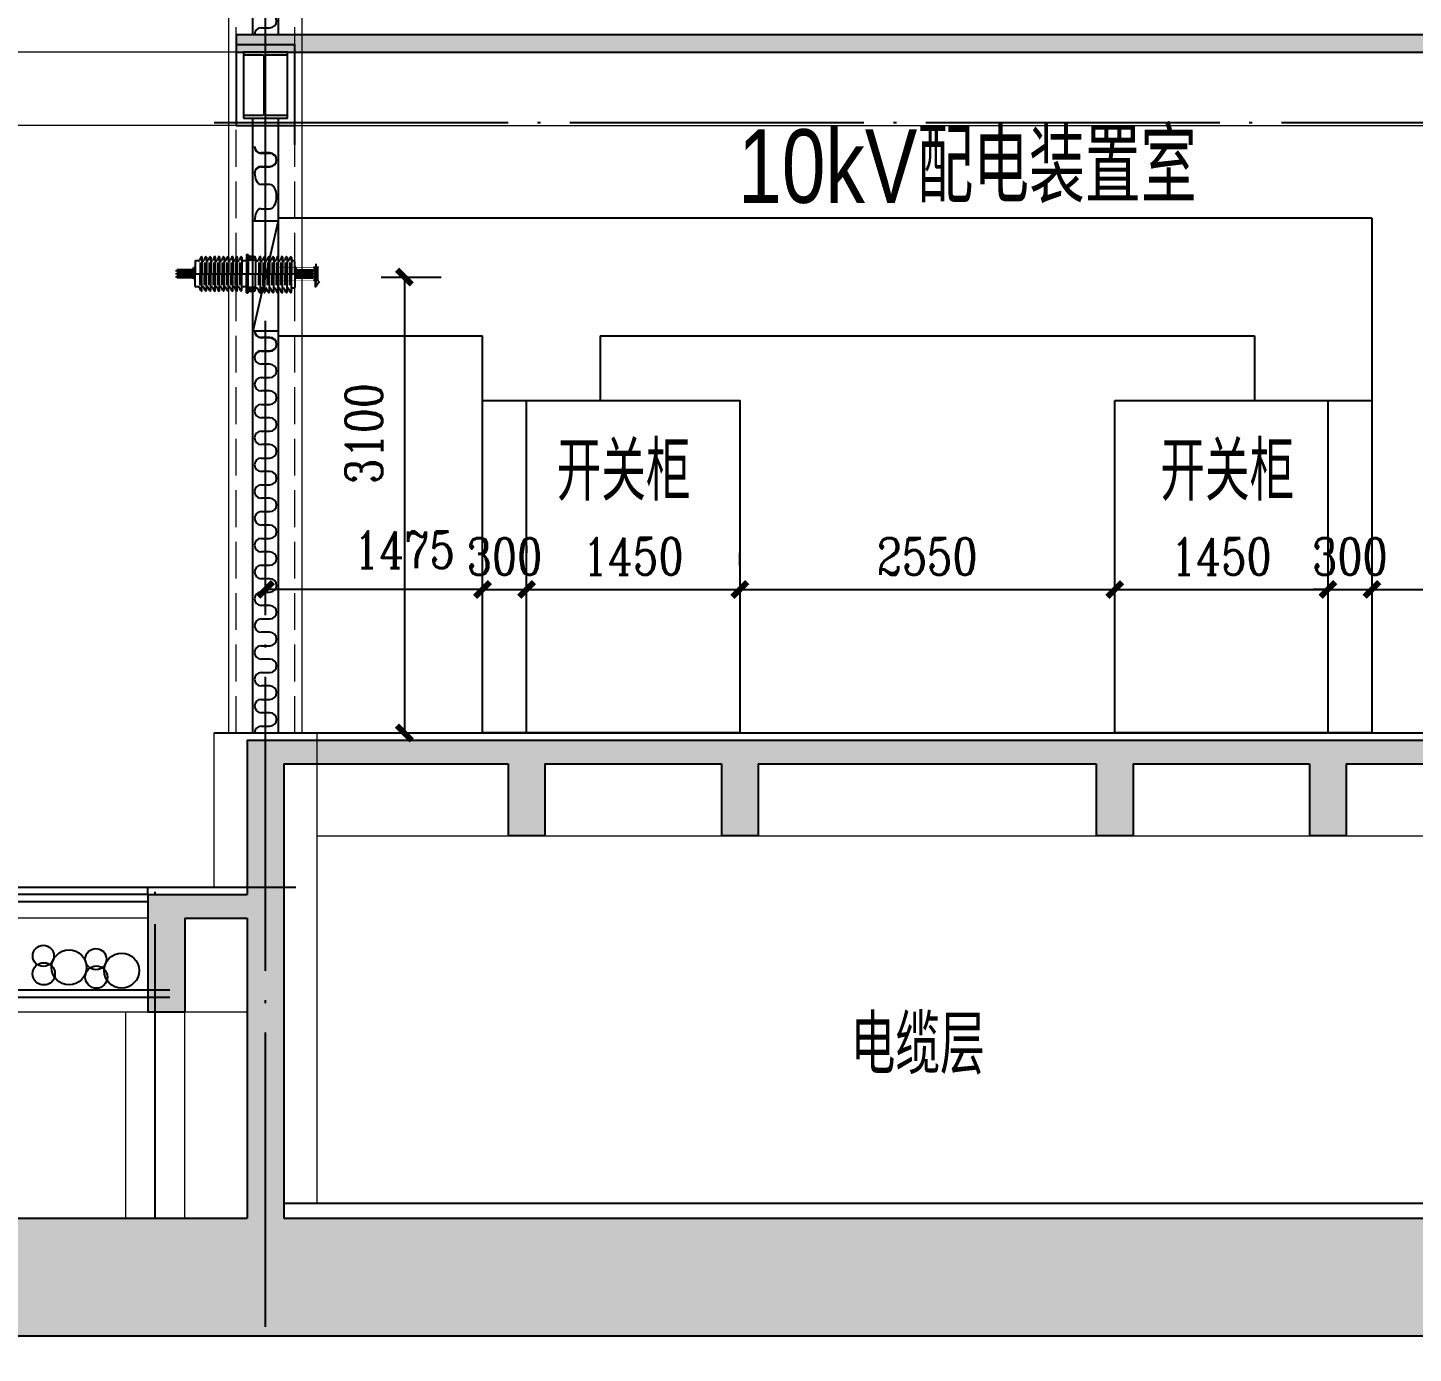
# Model space of a CAD drawing. Extents: x 3213259 to 3716512, y 332899 to 392399.
# Drawn here: x 3693431 to 3702854, y 372942 to 381957 of the extents above; entities that cross this region are included whole.
import ezdxf

# ---------------------------------------------------------------- set-up
doc = ezdxf.new("R2010")
doc.units = 0
doc.header["$LTSCALE"] = 1000
doc.header["$MEASUREMENT"] = 0
for name, pattern in [('CENTERX2', [4, 2.5, -0.5, 0.5, -0.5]), ('DASH', [0.35, 0.25, -0.1]), ('DOTE', [2.42, 2, -0.2, 0.02, -0.2]), ('EB_DASH', [6, 3, -3]), ('EB_DASHDOT', [39, 30, -3, 3, -3])]:
    doc.linetypes.add(name, pattern=pattern)
for name, color, linetype in [('A-Column', 1, 'Continuous'), ('A-Columnh', 252, 'Continuous'), ('A-ColumnS', 230, 'Continuous'), ('A-DOTE', 16, 'DOTE'), ('A-Hatch-防火分区', 24, 'Continuous'), ('A-Line2', 134, 'Continuous'), ('A-WallG', 2, 'Continuous'), ('A-管线沟坑', 171, 'Continuous'), ('A-金属构件', 115, 'Continuous'), ('AXIS', 3, 'Continuous'), ('CAXA2', 6, 'EB_DASH'), ('PUB_DIM', 3, 'Continuous'), ('sun-电气设备', 6, 'Continuous'), ('tk', 7, 'Continuous'), ('tool_rou', 7, 'Continuous'), ('埋件', 6, 'Continuous')]:
    doc.layers.add(name, color=color, linetype=linetype)
for name, color, linetype, lineweight in [('A-Line1', 11, 'Continuous', 9), ('A-Pub-Text', 7, 'Continuous', 9), ('CAXA0', 7, 'Continuous', 70), ('CAXA1', 1, 'EB_DASHDOT', 25), ('JZ_SPACE', 7, 'Continuous', 0), ('中心线', 1, 'CENTERX2', 20)]:
    doc.layers.add(name, color=color, linetype=linetype, lineweight=lineweight)
doc.styles.add('_TCH_DIM_T3', font='SIMPLEX.shx', dxfattribs={"width": 0.705882, "bigfont": 'GBCBIG'})
doc.styles.add('DIM_FONT', font='COMPLEX8.SHX', dxfattribs={"width": 0.6, "bigfont": 'HZITXT.SHX'})
doc.styles.add('HZ', font='complex8.shx', dxfattribs={"width": 0.8, "bigfont": 'hztxt.shx'})
doc.styles.add('sepd_yb2', font='sepd_gbe.shx', dxfattribs={"width": 0.8, "bigfont": 'sepd_gbc.shx'})
doc.dimstyles.new('_TCH_ARCH&&100', dxfattribs={"dimtxt": 297.5, "dimasz": 100, "dimexe": 250, "dimexo": 300, "dimgap": 126.25, "dimtad": 1, "dimdec": 0, "dimzin": 0, "dimdsep": 46, "dimtxsty": '_TCH_DIM_T3', "dimblk": 'ARCHTICK', "dimcen": 0.09, "dimclrt": 7, "dimazin": 2, "dimtfac": 1, "dimtdec": 0, "dimtix": 1, "dimtmove": 2, "dimatfit": 3, "dimfxl": 1, "dimtolj": 1, "dimtzin": 0, "dimarcsym": 0})
doc.dimstyles.new('DIMN', dxfattribs={"dimtxt": 300, "dimasz": 100, "dimexe": 250, "dimexo": 300, "dimgap": 100, "dimtad": 1, "dimdec": 0, "dimzin": 0, "dimdsep": 46, "dimtxsty": 'DIM_FONT', "dimblk": 'ARCHTICK', "dimcen": 0.09, "dimclrt": 7, "dimazin": 2, "dimtfac": 1, "dimtdec": 0, "dimtix": 1, "dimtmove": 2, "dimatfit": 3, "dimldrblk": 'ARCHTICK', "dimfxl": 1, "dimtolj": 1, "dimtzin": 0, "dimarcsym": 0})

# ---------------------------------------------------------------- blocks, each defined once
blk = doc.blocks.new('444')
at = {"layer": 'CAXA0', "color": 7, "linetype": 'Continuous', "lineweight": 25}
for p, q in [((-1376.9, 3146.9), (-1395.1, 3146.9)), ((-1361.5, 3173.6), (-1370.7, 3151)), ((-1346.9, 3146.9), (-1348.5, 3146.9)), ((-1331.5, 3173.6), (-1340.7, 3151)), ((-1316.9, 3146.9), (-1318.5, 3146.9)), ((-1301.5, 3173.6), (-1310.7, 3151)), ((-1286.9, 3146.9), (-1288.5, 3146.9)), ((-1271.5, 3173.6), (-1280.7, 3151)), ((-1256.9, 3146.9), (-1258.5, 3146.9)), ((-1241.5, 3173.6), (-1250.7, 3151)), ((-1226.9, 3146.9), (-1228.5, 3146.9)), ((-1211.5, 3173.6), (-1220.7, 3151)), ((-1196.9, 3146.9), (-1198.5, 3146.9)), ((-1181.5, 3173.6), (-1190.7, 3151)), ((-1166.9, 3146.9), (-1168.5, 3146.9)), ((-1151.5, 3173.6), (-1160.7, 3151)), ((-1136.9, 3146.9), (-1138.5, 3146.9)), ((-1121.5, 3173.6), (-1130.7, 3151)), ((-1106.9, 3146.9), (-1108.5, 3146.9)), ((-1091.5, 3173.6), (-1100.7, 3151)), ((-1051.7, 3146.9), (-1082.3, 3146.9)), ((-1051.7, 3189.9), (-1051.7, 3059.4)), ((-1039.7, 3189.9), (-1039.7, 3059.4)), ((-1013.7, 3176.9), (-1039.7, 3176.9)), ((-989.7, 3151.9), (-1039.7, 3151.9)), ((-989.7, 3166.9), (-989.7, 3059.4)), ((-978.4, 3146.9), (-988.8, 3146.9)), ((-962.9, 3173.6), (-972.2, 3151)), ((-948.4, 3146.9), (-950, 3146.9)), ((-932.9, 3173.6), (-942.2, 3151)), ((-918.4, 3146.9), (-920, 3146.9)), ((-902.9, 3173.6), (-912.2, 3151)), ((-888.4, 3146.9), (-890, 3146.9)), ((-872.9, 3173.6), (-882.2, 3151)), ((-858.4, 3146.9), (-860, 3146.9)), ((-842.9, 3173.6), (-852.2, 3151)), ((-828.4, 3146.9), (-830, 3146.9)), ((-812.9, 3173.6), (-822.2, 3151)), ((-798.4, 3146.9), (-800, 3146.9)), ((-782.9, 3173.6), (-792.2, 3151)), ((-768.4, 3146.9), (-770, 3146.9)), ((-752.9, 3173.6), (-762.2, 3151)), ((-727.7, 3146.9), (-740, 3146.9)), ((-722.7, 3059.4), (-722.7, 3141.9)), ((-1051.7, 2928.9), (-1051.7, 3059.4)), ((-1039.7, 2928.9), (-1039.7, 3059.4)), ((-989.7, 2951.9), (-989.7, 3059.4)), ((-722.7, 3059.4), (-722.7, 2966.9)), ((-1361.5, 2945.2), (-1370.7, 2967.8)), ((-1346.9, 2971.9), (-1348.5, 2971.9)), ((-1331.5, 2945.2), (-1340.7, 2967.8)), ((-1316.9, 2971.9), (-1318.5, 2971.9)), ((-1301.5, 2945.2), (-1310.7, 2967.8)), ((-1286.9, 2971.9), (-1288.5, 2971.9)), ((-1271.5, 2945.2), (-1280.7, 2967.8)), ((-1256.9, 2971.9), (-1258.5, 2971.9)), ((-1241.5, 2945.2), (-1250.7, 2967.8)), ((-1226.9, 2971.9), (-1228.5, 2971.9)), ((-1211.5, 2945.2), (-1220.7, 2967.8)), ((-1196.9, 2971.9), (-1198.5, 2971.9)), ((-1181.5, 2945.2), (-1190.7, 2967.8)), ((-1166.9, 2971.9), (-1168.5, 2971.9)), ((-1151.5, 2945.2), (-1160.7, 2967.8)), ((-1136.9, 2971.9), (-1138.5, 2971.9)), ((-1121.5, 2945.2), (-1130.7, 2967.8)), ((-1106.9, 2971.9), (-1108.5, 2971.9)), ((-1091.5, 2945.2), (-1100.7, 2967.8)), ((-1051.7, 2971.9), (-1082.3, 2971.9)), ((-989.7, 2966.9), (-1039.7, 2966.9)), ((-1013.7, 2941.9), (-1039.7, 2941.9)), ((-978.4, 2961.9), (-988.8, 2961.9)), ((-962.9, 2935.2), (-972.2, 2957.8)), ((-948.4, 2961.9), (-950, 2961.9)), ((-932.9, 2935.2), (-942.2, 2957.8)), ((-918.4, 2961.9), (-920, 2961.9)), ((-902.9, 2935.2), (-912.2, 2957.8)), ((-888.4, 2961.9), (-890, 2961.9)), ((-872.9, 2935.2), (-882.2, 2957.8)), ((-858.4, 2961.9), (-860, 2961.9)), ((-842.9, 2935.2), (-852.2, 2957.8)), ((-828.4, 2961.9), (-830, 2961.9)), ((-812.9, 2935.2), (-822.2, 2957.8)), ((-798.4, 2961.9), (-800, 2961.9)), ((-782.9, 2935.2), (-792.2, 2957.8)), ((-768.4, 2961.9), (-770, 2961.9)), ((-752.9, 2935.2), (-762.2, 2957.8)), ((-727.7, 2961.9), (-740, 2961.9))]:
    blk.add_line(p, q, dxfattribs=at)
at = {"layer": 'CAXA0', "color": 7, "linetype": 'Continuous', "lineweight": 35}
for p, q in [((-1400.1, 3084.4), (-1523.6, 3084.4)), ((-1523.6, 3074.4), (-1523.6, 3084.4)), ((-1523.6, 3074.4), (-1400.1, 3074.4)), ((-1400.1, 3064.4), (-1523.6, 3064.4)), ((-1523.6, 3054.4), (-1523.6, 3064.4)), ((-1400.1, 3054.4), (-1523.6, 3054.4)), ((-1523.6, 3044.4), (-1400.1, 3044.4)), ((-1523.6, 3034.4), (-1523.6, 3044.4)), ((-1400.1, 3034.4), (-1523.6, 3034.4)), ((-1408.6, 3101.7), (-1400.1, 3101.7)), ((-1408.6, 3084.4), (-1408.6, 3101.7)), ((-1408.6, 3064.4), (-1408.6, 3074.4)), ((-1408.6, 3044.4), (-1408.6, 3054.4)), ((-1408.6, 3024.4), (-1408.6, 3034.4)), ((-1408.6, 3024.4), (-1400.1, 3024.4)), ((-1400.1, 3059.4), (-1400.1, 3054.4)), ((-714.2, 3101.7), (-722.7, 3101.7)), ((-722.7, 3084.4), (-599.2, 3084.4)), ((-599.2, 3074.4), (-722.7, 3074.4)), ((-722.7, 3064.4), (-599.2, 3064.4)), ((-722.7, 3054.4), (-599.2, 3054.4)), ((-599.2, 3044.4), (-722.7, 3044.4)), ((-722.7, 3034.4), (-599.2, 3034.4)), ((-714.2, 3024.4), (-722.7, 3024.4)), ((-714.2, 3084.4), (-714.2, 3101.7)), ((-714.2, 3064.4), (-714.2, 3074.4)), ((-714.2, 3044.4), (-714.2, 3054.4)), ((-714.2, 3024.4), (-714.2, 3034.4)), ((-599.2, 3074.4), (-599.2, 3084.4)), ((-599.2, 3054.4), (-599.2, 3064.4)), ((-599.2, 3034.4), (-599.2, 3044.4))]:
    blk.add_line(p, q, dxfattribs=at)
at = {"layer": 'CAXA0', "color": 7, "linetype": 'EB_DASH', "lineweight": 25}
for p, q in [((-1507.6, 3084.4), (-1507.6, 3074.4)), ((-1507.6, 3034.4), (-1507.6, 3044.4)), ((-1489.6, 3084.4), (-1489.6, 3074.4)), ((-1489.6, 3034.4), (-1489.6, 3044.4)), ((-1457.6, 3084.4), (-1457.6, 3074.4)), ((-1457.6, 3034.4), (-1457.6, 3044.4)), ((-1439.6, 3084.4), (-1439.6, 3074.4)), ((-1439.6, 3034.4), (-1439.6, 3044.4)), ((-683.2, 3084.4), (-683.2, 3074.4)), ((-683.2, 3034.4), (-683.2, 3044.4)), ((-665.2, 3084.4), (-665.2, 3074.4)), ((-665.2, 3034.4), (-665.2, 3044.4)), ((-633.2, 3084.4), (-633.2, 3074.4)), ((-633.2, 3034.4), (-633.2, 3044.4)), ((-615.2, 3084.4), (-615.2, 3074.4)), ((-615.2, 3034.4), (-615.2, 3044.4))]:
    blk.add_line(p, q, dxfattribs=at)
at = {"layer": 'CAXA0', "color": 7, "linetype": 'Continuous', "lineweight": 25}
for centre in [(-1029.9, 3164.1), (-1006.2, 3164.1), (-1029.9, 2954.6), (-1006.2, 2954.6)]:
    blk.add_circle(centre, 6, dxfattribs=at)
for centre, radius, start, end in [((-1395.1, 3141.9), 5, 90, 180), ((-1378.9, 3156.5), 9.84, 281.44107, 325.92512), ((-1357.5, 3172.9), 4, 90, 170), ((-1357.5, 3172.9), 4, 0, 90), ((-1348.5, 3151.9), 5, 180, 270), ((-1348.9, 3156.5), 9.84, 281.44107, 325.92512), ((-1327.5, 3172.9), 4, 90, 170), ((-1327.5, 3172.9), 4, 0, 90), ((-1318.5, 3151.9), 5, 180, 270), ((-1318.9, 3156.5), 9.84, 281.44107, 325.92512), ((-1297.5, 3172.9), 4, 90, 170), ((-1297.5, 3172.9), 4, 0, 90), ((-1288.5, 3151.9), 5, 180, 270), ((-1288.9, 3156.5), 9.84, 281.44107, 325.92512), ((-1267.5, 3172.9), 4, 90, 170), ((-1267.5, 3172.9), 4, 0, 90), ((-1258.5, 3151.9), 5, 180, 270), ((-1258.9, 3156.5), 9.84, 281.44107, 325.92512), ((-1237.5, 3172.9), 4, 90, 170), ((-1237.5, 3172.9), 4, 0, 90), ((-1228.5, 3151.9), 5, 180, 270), ((-1228.9, 3156.5), 9.84, 281.44107, 325.92512), ((-1207.5, 3172.9), 4, 90, 170), ((-1207.5, 3172.9), 4, 0, 90), ((-1198.5, 3151.9), 5, 180, 270), ((-1198.9, 3156.5), 9.84, 281.44107, 325.92512), ((-1177.5, 3172.9), 4, 90, 170), ((-1177.5, 3172.9), 4, 0, 90), ((-1168.5, 3151.9), 5, 180, 270), ((-1168.9, 3156.5), 9.84, 281.44107, 325.92512), ((-1147.5, 3172.9), 4, 90, 170), ((-1147.5, 3172.9), 4, 0, 90), ((-1138.5, 3151.9), 5, 180, 270), ((-1138.9, 3156.5), 9.84, 281.44107, 325.92512), ((-1117.5, 3172.9), 4, 90, 170), ((-1117.5, 3172.9), 4, 0, 90), ((-1108.5, 3151.9), 5, 180, 270), ((-1108.9, 3156.5), 9.84, 281.44107, 325.92512), ((-1087.5, 3172.9), 4, 90, 170), ((-1087.5, 3172.9), 4, 0, 90), ((-999.7, 3166.9), 10, 0, 90), ((-980.4, 3156.5), 9.84, 281.44107, 325.92512), ((-959, 3172.9), 4, 90, 170), ((-959, 3172.9), 4, 0, 90), ((-950, 3151.9), 5, 180, 270), ((-950.4, 3156.5), 9.84, 281.44107, 325.92512), ((-929, 3172.9), 4, 90, 170), ((-929, 3172.9), 4, 0, 90), ((-920, 3151.9), 5, 180, 270), ((-920.4, 3156.5), 9.84, 281.44107, 325.92512), ((-899, 3172.9), 4, 90, 170), ((-899, 3172.9), 4, 0, 90), ((-890, 3151.9), 5, 180, 270), ((-890.4, 3156.5), 9.84, 281.44107, 325.92512), ((-869, 3172.9), 4, 90, 170), ((-869, 3172.9), 4, 0, 90), ((-860, 3151.9), 5, 180, 270), ((-860.4, 3156.5), 9.84, 281.44107, 325.92512), ((-839, 3172.9), 4, 90, 170), ((-839, 3172.9), 4, 0, 90), ((-830, 3151.9), 5, 180, 270), ((-830.4, 3156.5), 9.84, 281.44107, 325.92512), ((-809, 3172.9), 4, 90, 170), ((-809, 3172.9), 4, 0, 90), ((-800, 3151.9), 5, 180, 270), ((-800.4, 3156.5), 9.84, 281.44107, 325.92512), ((-779, 3172.9), 4, 90, 170), ((-779, 3172.9), 4, 0, 90), ((-770, 3151.9), 5, 180, 270), ((-770.4, 3156.5), 9.84, 281.44107, 325.92512), ((-749, 3172.9), 4, 90, 170), ((-749, 3172.9), 4, 0, 90), ((-740, 3151.9), 5, 180, 270), ((-727.7, 3141.9), 5, 0, 90), ((-1395.1, 2976.9), 5, 180, 270), ((-1378.9, 2962.2), 9.84, 34.07488, 78.55893), ((-1357.5, 2945.9), 4, 190, 270), ((-1357.5, 2945.9), 4, 270, 0), ((-1348.5, 2966.9), 5, 90, 180), ((-1348.9, 2962.2), 9.84, 34.07488, 78.55893), ((-1327.5, 2945.9), 4, 190, 270), ((-1327.5, 2945.9), 4, 270, 0), ((-1318.5, 2966.9), 5, 90, 180), ((-1318.9, 2962.2), 9.84, 34.07488, 78.55893), ((-1297.5, 2945.9), 4, 190, 270), ((-1297.5, 2945.9), 4, 270, 0), ((-1288.5, 2966.9), 5, 90, 180), ((-1288.9, 2962.2), 9.84, 34.07488, 78.55893), ((-1267.5, 2945.9), 4, 190, 270), ((-1267.5, 2945.9), 4, 270, 0), ((-1258.5, 2966.9), 5, 90, 180), ((-1258.9, 2962.2), 9.84, 34.07488, 78.55893), ((-1237.5, 2945.9), 4, 190, 270), ((-1237.5, 2945.9), 4, 270, 0), ((-1228.5, 2966.9), 5, 90, 180), ((-1228.9, 2962.2), 9.84, 34.07488, 78.55893), ((-1207.5, 2945.9), 4, 190, 270), ((-1207.5, 2945.9), 4, 270, 0), ((-1198.5, 2966.9), 5, 90, 180), ((-1198.9, 2962.2), 9.84, 34.07488, 78.55893), ((-1177.5, 2945.9), 4, 190, 270), ((-1177.5, 2945.9), 4, 270, 0), ((-1168.5, 2966.9), 5, 90, 180), ((-1168.9, 2962.2), 9.84, 34.07488, 78.55893), ((-1147.5, 2945.9), 4, 190, 270), ((-1147.5, 2945.9), 4, 270, 0), ((-1138.5, 2966.9), 5, 90, 180), ((-1138.9, 2962.2), 9.84, 34.07488, 78.55893), ((-1117.5, 2945.9), 4, 190, 270), ((-1117.5, 2945.9), 4, 270, 0), ((-1108.5, 2966.9), 5, 90, 180), ((-1108.9, 2962.2), 9.84, 34.07488, 78.55893), ((-1087.5, 2945.9), 4, 190, 270), ((-1087.5, 2945.9), 4, 270, 0), ((-999.7, 2951.9), 10, 270, 0), ((-980.4, 2952.2), 9.84, 34.07488, 78.55893), ((-959, 2935.9), 4, 190, 270), ((-959, 2935.9), 4, 270, 0), ((-950, 2956.9), 5, 90, 180), ((-950.4, 2952.2), 9.84, 34.07488, 78.55893), ((-929, 2935.9), 4, 190, 270), ((-929, 2935.9), 4, 270, 0), ((-920, 2956.9), 5, 90, 180), ((-920.4, 2952.2), 9.84, 34.07488, 78.55893), ((-899, 2935.9), 4, 190, 270), ((-899, 2935.9), 4, 270, 0), ((-890, 2956.9), 5, 90, 180), ((-890.4, 2952.2), 9.84, 34.07488, 78.55893), ((-869, 2935.9), 4, 190, 270), ((-869, 2935.9), 4, 270, 0), ((-860, 2956.9), 5, 90, 180), ((-860.4, 2952.2), 9.84, 34.07488, 78.55893), ((-839, 2935.9), 4, 190, 270), ((-839, 2935.9), 4, 270, 0), ((-830, 2956.9), 5, 90, 180), ((-830.4, 2952.2), 9.84, 34.07488, 78.55893), ((-809, 2935.9), 4, 190, 270), ((-809, 2935.9), 4, 270, 0), ((-800, 2956.9), 5, 90, 180), ((-800.4, 2952.2), 9.84, 34.07488, 78.55893), ((-779, 2935.9), 4, 190, 270), ((-779, 2935.9), 4, 270, 0), ((-770, 2956.9), 5, 90, 180), ((-770.4, 2952.2), 9.84, 34.07488, 78.55893), ((-749, 2935.9), 4, 190, 270), ((-749, 2935.9), 4, 270, 0), ((-740, 2956.9), 5, 90, 180), ((-727.7, 2966.9), 5, 270, 0)]:
    blk.add_arc(centre, radius, start, end, dxfattribs=at)
at = {"layer": 'CAXA1', "color": 7, "linetype": 'EB_DASHDOT', "lineweight": 25}
for p, q in [((-1498.6, 3090.5), (-1498.6, 3028.3)), ((-1473.1, 3034.4), (-1497.1, 3034.4)), ((-1448.6, 3090.5), (-1448.6, 3028.3)), ((-1423.1, 3034.4), (-1447.1, 3034.4)), ((-699.7, 3034.4), (-675.7, 3034.4)), ((-674.2, 3090.5), (-674.2, 3028.3)), ((-649.7, 3034.4), (-625.7, 3034.4)), ((-624.2, 3090.5), (-624.2, 3028.3))]:
    blk.add_line(p, q, dxfattribs=at)
at = {"layer": 'CAXA2', "color": 7, "linetype": 'EB_DASH', "lineweight": 25}
for p, q in [((-1507.6, 3064.4), (-1507.6, 3054.4)), ((-1489.6, 3064.4), (-1489.6, 3054.4)), ((-1457.6, 3064.4), (-1457.6, 3054.4)), ((-1439.6, 3064.4), (-1439.6, 3054.4)), ((-683.2, 3064.4), (-683.2, 3054.4)), ((-665.2, 3064.4), (-665.2, 3054.4)), ((-633.2, 3064.4), (-633.2, 3054.4)), ((-615.2, 3064.4), (-615.2, 3054.4))]:
    blk.add_line(p, q, dxfattribs=at)
at = {"layer": 'tool_rou'}
for p, q in [((-1400.1, 3141.9), (-1400.1, 3059.4)), ((-1365.4, 3135.7), (-1365.4, 3059.4)), ((-1353.5, 3172.9), (-1353.5, 3059.4)), ((-1335.4, 3135.7), (-1335.4, 3059.4)), ((-1323.5, 3172.9), (-1323.5, 3059.4)), ((-1305.4, 3135.7), (-1305.4, 3059.4)), ((-1293.5, 3172.9), (-1293.5, 3059.4)), ((-1275.4, 3135.7), (-1275.4, 3059.4)), ((-1263.5, 3172.9), (-1263.5, 3059.4)), ((-1245.4, 3135.7), (-1245.4, 3059.4)), ((-1233.5, 3172.9), (-1233.5, 3059.4)), ((-1215.4, 3135.7), (-1215.4, 3059.4)), ((-1203.5, 3172.9), (-1203.5, 3059.4)), ((-1185.4, 3135.7), (-1185.4, 3059.4)), ((-1173.5, 3172.9), (-1173.5, 3059.4)), ((-1155.4, 3135.7), (-1155.4, 3059.4)), ((-1143.5, 3172.9), (-1143.5, 3059.4)), ((-1125.4, 3135.7), (-1125.4, 3059.4)), ((-1113.5, 3172.9), (-1113.5, 3059.4)), ((-1095.4, 3135.7), (-1095.4, 3059.4)), ((-1083.5, 3172.9), (-1083.5, 3059.4)), ((-1051.7, 3189.9), (-1039.7, 3189.9)), ((-1039.7, 3176.9), (-1013.7, 3176.9)), ((-1039.7, 3176.9), (-999.7, 3176.9)), ((-966.9, 3135.7), (-966.9, 3059.4)), ((-955, 3172.9), (-955, 3059.4)), ((-936.9, 3135.7), (-936.9, 3059.4)), ((-925, 3172.9), (-925, 3059.4)), ((-906.9, 3135.7), (-906.9, 3059.4)), ((-895, 3172.9), (-895, 3059.4)), ((-876.9, 3135.7), (-876.9, 3059.4)), ((-865, 3172.9), (-865, 3059.4)), ((-846.9, 3135.7), (-846.9, 3059.4)), ((-835, 3172.9), (-835, 3059.4)), ((-816.9, 3135.7), (-816.9, 3059.4)), ((-805, 3172.9), (-805, 3059.4)), ((-786.9, 3135.7), (-786.9, 3059.4)), ((-775, 3172.9), (-775, 3059.4)), ((-756.9, 3135.7), (-756.9, 3059.4)), ((-745, 3172.9), (-745, 3059.4)), ((-1400.1, 2976.9), (-1400.1, 3059.4)), ((-1365.4, 2983.1), (-1365.4, 3059.4)), ((-1353.5, 2945.9), (-1353.5, 3059.4)), ((-1335.4, 2983.1), (-1335.4, 3059.4)), ((-1323.5, 2945.9), (-1323.5, 3059.4)), ((-1305.4, 2983.1), (-1305.4, 3059.4)), ((-1293.5, 2945.9), (-1293.5, 3059.4)), ((-1275.4, 2983.1), (-1275.4, 3059.4)), ((-1263.5, 2945.9), (-1263.5, 3059.4)), ((-1245.4, 2983.1), (-1245.4, 3059.4)), ((-1233.5, 2945.9), (-1233.5, 3059.4)), ((-1215.4, 2983.1), (-1215.4, 3059.4)), ((-1203.5, 2945.9), (-1203.5, 3059.4)), ((-1185.4, 2983.1), (-1185.4, 3059.4)), ((-1173.5, 2945.9), (-1173.5, 3059.4)), ((-1155.4, 2983.1), (-1155.4, 3059.4)), ((-1143.5, 2945.9), (-1143.5, 3059.4)), ((-1125.4, 2983.1), (-1125.4, 3059.4)), ((-1113.5, 2945.9), (-1113.5, 3059.4)), ((-1095.4, 2983.1), (-1095.4, 3059.4)), ((-1083.5, 2945.9), (-1083.5, 3059.4)), ((-966.9, 2983.1), (-966.9, 3059.4)), ((-955, 2935.9), (-955, 3059.4)), ((-936.9, 2983.1), (-936.9, 3059.4)), ((-925, 2935.9), (-925, 3059.4)), ((-906.9, 2983.1), (-906.9, 3059.4)), ((-895, 2935.9), (-895, 3059.4)), ((-876.9, 2983.1), (-876.9, 3059.4)), ((-865, 2935.9), (-865, 3059.4)), ((-846.9, 2983.1), (-846.9, 3059.4)), ((-835, 2935.9), (-835, 3059.4)), ((-816.9, 2983.1), (-816.9, 3059.4)), ((-805, 2935.9), (-805, 3059.4)), ((-786.9, 2983.1), (-786.9, 3059.4)), ((-775, 2935.9), (-775, 3059.4)), ((-756.9, 2983.1), (-756.9, 3059.4)), ((-745, 2935.9), (-745, 3059.4)), ((-1376.9, 2971.9), (-1395.1, 2971.9)), ((-1051.7, 2928.9), (-1039.7, 2928.9)), ((-1039.7, 2941.9), (-1013.7, 2941.9)), ((-1039.7, 2941.9), (-999.7, 2941.9))]:
    blk.add_line(p, q, dxfattribs=at)
at = {"layer": '中心线', "ltscale": 0.1}
blk.add_line((-598.7, 3059.4), (-1523.6, 3059.4), dxfattribs=at)
at = {"layer": '中心线', "ltscale": 0.5}
for p, q in [((-1508.1, 3084.4), (-1489.1, 3084.4)), ((-1508.1, 3034.4), (-1489.1, 3034.4)), ((-1458.1, 3084.4), (-1439.1, 3084.4)), ((-1458.1, 3034.4), (-1439.1, 3034.4)), ((-664.7, 3084.4), (-683.7, 3084.4)), ((-664.7, 3034.4), (-683.7, 3034.4)), ((-664.4, 3084.4), (-683.4, 3084.4)), ((-664.4, 3034.4), (-683.4, 3034.4)), ((-614.7, 3084.4), (-633.7, 3084.4)), ((-614.7, 3034.4), (-633.7, 3034.4)), ((-614.4, 3084.4), (-633.4, 3084.4)), ((-614.4, 3034.4), (-633.4, 3034.4))]:
    blk.add_line(p, q, dxfattribs=at)
blk = doc.blocks.new('_ArchTick')
at = {"color": 0, "linetype": 'ByBlock', "const_width": 0.4}
blk.add_lwpolyline([(-0.5, -0.5), (0.5, 0.5)], dxfattribs=at)
blk = doc.blocks.new('*D360')
at = {"layer": 'Defpoints', "color": 0}
for p in [(3696523.3, 378086.9), (3696823.3, 378136), (3696823.3, 378136)]:
    blk.add_point(p, dxfattribs=at)
at = {"layer": 'PUB_DIM', "color": 0, "lineweight": -2}
for p, q in [((3696523.3, 378386.9), (3696523.3, 378386)), ((3696823.3, 378436), (3696823.3, 378386)), ((3696523.3, 378136), (3696423.3, 378136)), ((3696523.3, 378136), (3696823.3, 378136)), ((3696823.3, 378136), (3696923.3, 378136))]:
    blk.add_line(p, q, dxfattribs=at)
at = {"layer": 'PUB_DIM', "color": 0, "lineweight": -2, "xscale": 100, "yscale": 100, "zscale": 100}
blk.add_blockref('_ArchTick', (3696523.3, 378136), dxfattribs=at)
at = {"layer": 'PUB_DIM', "color": 0, "lineweight": -2, "xscale": 100, "yscale": 100, "zscale": 100, "rotation": 180}
blk.add_blockref('_ArchTick', (3696823.3, 378136), dxfattribs=at)
at = {"layer": 'PUB_DIM', "color": 7, "insert": (3696673.3, 378361), "char_height": 250, "attachment_point": 5, "style": 'HZ'}
blk.add_mtext('\\A1;300', dxfattribs=at)
blk = doc.blocks.new('*D359')
at = {"layer": 'Defpoints', "color": 0}
for p in [(3702273.3, 378086.9), (3702573.3, 378136), (3702573.3, 378136)]:
    blk.add_point(p, dxfattribs=at)
at = {"layer": 'PUB_DIM', "color": 0, "lineweight": -2}
for p, q in [((3702273.3, 378386.9), (3702273.3, 378386)), ((3702573.3, 378436), (3702573.3, 378386)), ((3702273.3, 378136), (3702173.3, 378136)), ((3702273.3, 378136), (3702573.3, 378136)), ((3702573.3, 378136), (3702673.3, 378136))]:
    blk.add_line(p, q, dxfattribs=at)
at = {"layer": 'PUB_DIM', "color": 0, "lineweight": -2, "xscale": 100, "yscale": 100, "zscale": 100}
blk.add_blockref('_ArchTick', (3702273.3, 378136), dxfattribs=at)
at = {"layer": 'PUB_DIM', "color": 0, "lineweight": -2, "xscale": 100, "yscale": 100, "zscale": 100, "rotation": 180}
blk.add_blockref('_ArchTick', (3702573.3, 378136), dxfattribs=at)
at = {"layer": 'PUB_DIM', "color": 7, "insert": (3702423.3, 378361), "char_height": 250, "attachment_point": 5, "style": 'HZ'}
blk.add_mtext('\\A1;300', dxfattribs=at)
blk = doc.blocks.new('$LinePat$保温层')
at = {"color": 0}
for p, q in [((24, -24), (24, -56)), ((72, -56), (72, -24))]:
    blk.add_line(p, q, dxfattribs=at)
for centre, start, end in [((96, -24), 90, 180), ((0, -24), 0, 90), ((48, -56), 180, 0)]:
    blk.add_arc(centre, 24, start, end, dxfattribs=at)
blk = doc.blocks.new('*D374')
at = {"layer": 'Defpoints', "color": 0}
for p in [(3695048.3, 378136.4), (3695048.3, 377999.9), (3696523.3, 377749.7)]:
    blk.add_point(p, dxfattribs=at)
at = {"layer": 'PUB_DIM', "color": 0, "lineweight": -2}
for p, q in [((3695048.3, 378299.9), (3695048.3, 378386.4)), ((3696523.3, 378049.7), (3696523.3, 378386.4)), ((3696523.3, 378136.4), (3695048.3, 378136.4))]:
    blk.add_line(p, q, dxfattribs=at)
at = {"layer": 'PUB_DIM', "color": 0, "lineweight": -2, "xscale": 100, "yscale": 100, "zscale": 100, "rotation": 180}
blk.add_blockref('_ArchTick', (3695048.3, 378136.4), dxfattribs=at)
at = {"layer": 'PUB_DIM', "color": 0, "lineweight": -2, "xscale": 100, "yscale": 100, "zscale": 100}
blk.add_blockref('_ArchTick', (3696523.3, 378136.4), dxfattribs=at)
at = {"layer": 'PUB_DIM', "color": 7, "insert": (3695992.4, 378405.8), "char_height": 250, "attachment_point": 5, "style": 'HZ'}
blk.add_mtext('\\A1;1475', dxfattribs=at)
blk = doc.blocks.new('*D373')
at = {"layer": 'Defpoints', "color": 0}
for p in [(3702573.3, 378136), (3704048.3, 378136), (3704048.3, 377939.6)]:
    blk.add_point(p, dxfattribs=at)
at = {"layer": 'PUB_DIM', "color": 0, "lineweight": -2}
for p, q in [((3702573.3, 378436), (3702573.3, 378386)), ((3704048.3, 378239.6), (3704048.3, 378386)), ((3702573.3, 378136), (3704048.3, 378136))]:
    blk.add_line(p, q, dxfattribs=at)
at = {"layer": 'PUB_DIM', "color": 0, "lineweight": -2, "xscale": 100, "yscale": 100, "zscale": 100, "rotation": 180}
blk.add_blockref('_ArchTick', (3702573.3, 378136), dxfattribs=at)
at = {"layer": 'PUB_DIM', "color": 0, "lineweight": -2, "xscale": 100, "yscale": 100, "zscale": 100}
blk.add_blockref('_ArchTick', (3704048.3, 378136), dxfattribs=at)
at = {"layer": 'PUB_DIM', "color": 7, "insert": (3703310.8, 378361), "char_height": 250, "attachment_point": 5, "style": 'HZ'}
blk.add_mtext('\\A1;1475', dxfattribs=at)
blk = doc.blocks.new('*D372')
at = {"layer": 'Defpoints', "color": 0}
for p in [(3702273.3, 378136), (3702273.3, 378136), (3700823.3, 378061.9)]:
    blk.add_point(p, dxfattribs=at)
at = {"layer": 'PUB_DIM', "color": 0, "lineweight": -2}
for p, q in [((3700823.3, 378361.9), (3700823.3, 378386)), ((3702273.3, 378436), (3702273.3, 378386)), ((3700823.3, 378136), (3702273.3, 378136))]:
    blk.add_line(p, q, dxfattribs=at)
at = {"layer": 'PUB_DIM', "color": 0, "lineweight": -2, "xscale": 100, "yscale": 100, "zscale": 100, "rotation": 180}
blk.add_blockref('_ArchTick', (3700823.3, 378136), dxfattribs=at)
at = {"layer": 'PUB_DIM', "color": 0, "lineweight": -2, "xscale": 100, "yscale": 100, "zscale": 100}
blk.add_blockref('_ArchTick', (3702273.3, 378136), dxfattribs=at)
at = {"layer": 'PUB_DIM', "color": 7, "insert": (3701548.3, 378361), "char_height": 250, "attachment_point": 5, "style": 'HZ'}
blk.add_mtext('\\A1;1450', dxfattribs=at)
blk = doc.blocks.new('*D371')
at = {"layer": 'Defpoints', "color": 0}
for p in [(3700823.3, 378136), (3698273.3, 377999.9), (3700823.3, 378061.9)]:
    blk.add_point(p, dxfattribs=at)
at = {"layer": 'PUB_DIM', "color": 0, "lineweight": -2}
for p, q in [((3698273.3, 378299.9), (3698273.3, 378386)), ((3700823.3, 378361.9), (3700823.3, 378386)), ((3698273.3, 378136), (3700823.3, 378136))]:
    blk.add_line(p, q, dxfattribs=at)
at = {"layer": 'PUB_DIM', "color": 0, "lineweight": -2, "xscale": 100, "yscale": 100, "zscale": 100, "rotation": 180}
blk.add_blockref('_ArchTick', (3698273.3, 378136), dxfattribs=at)
at = {"layer": 'PUB_DIM', "color": 0, "lineweight": -2, "xscale": 100, "yscale": 100, "zscale": 100}
blk.add_blockref('_ArchTick', (3700823.3, 378136), dxfattribs=at)
at = {"layer": 'PUB_DIM', "color": 7, "insert": (3699548.3, 378361), "char_height": 250, "attachment_point": 5, "style": 'HZ'}
blk.add_mtext('\\A1;2550', dxfattribs=at)
blk = doc.blocks.new('*D370')
at = {"layer": 'Defpoints', "color": 0}
for p in [(3698273.3, 378136.4), (3696823.3, 378000.3), (3698273.3, 377999.9)]:
    blk.add_point(p, dxfattribs=at)
at = {"layer": 'PUB_DIM', "color": 0, "lineweight": -2}
for p, q in [((3696823.3, 378300.3), (3696823.3, 378386.4)), ((3698273.3, 378299.9), (3698273.3, 378386.4)), ((3696823.3, 378136.4), (3698273.3, 378136.4))]:
    blk.add_line(p, q, dxfattribs=at)
at = {"layer": 'PUB_DIM', "color": 0, "lineweight": -2, "xscale": 100, "yscale": 100, "zscale": 100, "rotation": 180}
blk.add_blockref('_ArchTick', (3696823.3, 378136.4), dxfattribs=at)
at = {"layer": 'PUB_DIM', "color": 0, "lineweight": -2, "xscale": 100, "yscale": 100, "zscale": 100}
blk.add_blockref('_ArchTick', (3698273.3, 378136.4), dxfattribs=at)
at = {"layer": 'PUB_DIM', "color": 7, "insert": (3697548.3, 378361.4), "char_height": 250, "attachment_point": 5, "style": 'HZ'}
blk.add_mtext('\\A1;1450', dxfattribs=at)
blk = doc.blocks.new('*D369')
at = {"layer": 'Defpoints', "color": 0}
for p in [(3695534.3, 380260.6), (3695813.1, 377160.6), (3695992.4, 377160.6)]:
    blk.add_point(p, dxfattribs=at)
at = {"layer": 'PUB_DIM', "color": 0, "lineweight": -2}
for p, q in [((3695834.3, 380260.6), (3696242.4, 380260.6)), ((3695992.4, 380260.6), (3695992.4, 377160.6)), ((3696113.1, 377160.6), (3696242.4, 377160.6))]:
    blk.add_line(p, q, dxfattribs=at)
at = {"layer": 'PUB_DIM', "color": 0, "lineweight": -2, "xscale": 100, "yscale": 100, "zscale": 100}
for p, rotation in [((3695992.4, 380260.6), 90), ((3695992.4, 377160.6), 270)]:
    blk.add_blockref('_ArchTick', p, dxfattribs=dict(at, rotation=rotation))
at = {"layer": 'PUB_DIM', "color": 7, "insert": (3695717.4, 379197.4), "char_height": 250, "attachment_point": 5, "rotation": 90, "style": 'HZ'}
blk.add_mtext('\\A1;3100', dxfattribs=at)
blk = doc.blocks.new('*D403')
at = {"layer": 'AXIS', "color": 0, "lineweight": -2}
for p, q in [((3684968.3, 372822.3), (3684968.3, 370581.7)), ((3707528.3, 372822.3), (3707528.3, 370581.7)), ((3684968.3, 370831.7), (3707528.3, 370831.7))]:
    blk.add_line(p, q, dxfattribs=at)
at = {"layer": 'Defpoints', "color": 0}
for p in [(3684968.3, 373122.3), (3707528.3, 373122.3), (3707528.3, 370831.7)]:
    blk.add_point(p, dxfattribs=at)
at = {"layer": 'AXIS', "color": 0, "lineweight": -2, "xscale": 100, "yscale": 100, "zscale": 100, "rotation": 180}
blk.add_blockref('_ArchTick', (3684968.3, 370831.7), dxfattribs=at)
at = {"layer": 'AXIS', "color": 0, "lineweight": -2, "xscale": 100, "yscale": 100, "zscale": 100}
blk.add_blockref('_ArchTick', (3707528.3, 370831.7), dxfattribs=at)
at = {"layer": 'AXIS', "color": 7, "insert": (3696248.3, 371106.7), "char_height": 297.5, "attachment_point": 5, "style": '_TCH_DIM_T3'}
blk.add_mtext('\\A1;22560', dxfattribs=at)
blk = doc.blocks.new('*D401')
at = {"layer": 'AXIS', "color": 0, "lineweight": -2}
for p, q in [((3685448.3, 372822.3), (3685448.3, 371381.7)), ((3695048.3, 372822.3), (3695048.3, 371381.7)), ((3685448.3, 371631.7), (3695048.3, 371631.7))]:
    blk.add_line(p, q, dxfattribs=at)
at = {"layer": 'Defpoints', "color": 0}
for p in [(3685448.3, 373122.3), (3695048.3, 373122.3), (3695048.3, 371631.7)]:
    blk.add_point(p, dxfattribs=at)
at = {"layer": 'AXIS', "color": 0, "lineweight": -2, "xscale": 100, "yscale": 100, "zscale": 100, "rotation": 180}
blk.add_blockref('_ArchTick', (3685448.3, 371631.7), dxfattribs=at)
at = {"layer": 'AXIS', "color": 0, "lineweight": -2, "xscale": 100, "yscale": 100, "zscale": 100}
blk.add_blockref('_ArchTick', (3695048.3, 371631.7), dxfattribs=at)
at = {"layer": 'AXIS', "color": 7, "insert": (3690248.3, 371906.7), "char_height": 297.5, "attachment_point": 5, "style": '_TCH_DIM_T3'}
blk.add_mtext('\\A1;9600', dxfattribs=at)
blk = doc.blocks.new('*D400')
at = {"layer": 'AXIS', "color": 0, "lineweight": -2}
for p, q in [((3695048.3, 372822.3), (3695048.3, 371381.7)), ((3704048.3, 372822.3), (3704048.3, 371381.7)), ((3695048.3, 371631.7), (3704048.3, 371631.7))]:
    blk.add_line(p, q, dxfattribs=at)
at = {"layer": 'Defpoints', "color": 0}
for p in [(3695048.3, 373122.3), (3704048.3, 373122.3), (3704048.3, 371631.7)]:
    blk.add_point(p, dxfattribs=at)
at = {"layer": 'AXIS', "color": 0, "lineweight": -2, "xscale": 100, "yscale": 100, "zscale": 100, "rotation": 180}
blk.add_blockref('_ArchTick', (3695048.3, 371631.7), dxfattribs=at)
at = {"layer": 'AXIS', "color": 0, "lineweight": -2, "xscale": 100, "yscale": 100, "zscale": 100}
blk.add_blockref('_ArchTick', (3704048.3, 371631.7), dxfattribs=at)
at = {"layer": 'AXIS', "color": 7, "insert": (3699548.3, 371906.7), "char_height": 297.5, "attachment_point": 5, "style": '_TCH_DIM_T3'}
blk.add_mtext('\\A1;9000', dxfattribs=at)

msp = doc.modelspace()

# ---------------------------------------------------------------- hatches: boundary and pattern name
at = {"layer": 'A-Columnh'}
for points in [[(3694848.264, 381790.967), (3707248.264, 381790.967), (3707248.264, 381910.967), (3694848.264, 381910.967)], [(3694923.264, 377110.967), (3695173.264, 376950.967), (3696698.264, 376950.967), (3696823.264, 377004.301), (3696823.264, 377110.967)], [(3695173.264, 376950.967), (3694923.264, 377110.967), (3694923.264, 376060.967), (3695006.598, 376007.634), (3695173.264, 376060.967)], [(3696823.264, 377004.301), (3696948.264, 376950.967), (3698148.264, 376950.967), (3698273.264, 377004.301), (3698273.264, 377110.967), (3696823.264, 377110.967)], [(3698273.264, 377004.301), (3698398.264, 376950.967), (3700698.264, 376950.967), (3700823.264, 377004.301), (3700823.264, 377110.967), (3698273.264, 377110.967)], [(3700823.264, 377004.301), (3700948.264, 376950.967), (3702148.264, 376950.967), (3702273.264, 377004.301), (3702273.264, 377110.967), (3700823.264, 377110.967)], [(3702273.264, 377004.301), (3702398.264, 376950.967), (3703923.264, 376950.967), (3704048.264, 377004.301), (3704048.264, 377110.967), (3702273.264, 377110.967)], [(3696823.264, 377004.301), (3696698.264, 376950.967), (3696698.264, 376460.967), (3696948.264, 376460.967), (3696948.264, 376950.967)], [(3698273.264, 377004.301), (3698148.264, 376950.967), (3698148.264, 376460.967), (3698398.264, 376460.967), (3698398.264, 376950.967)], [(3700823.264, 377004.301), (3700698.264, 376950.967), (3700698.264, 376460.967), (3700948.264, 376460.967), (3700948.264, 376950.967)], [(3702273.264, 377004.301), (3702148.264, 376950.967), (3702148.264, 376460.967), (3702398.264, 376460.967), (3702398.264, 376950.967)], [(3694248.264, 376060.967), (3694498.264, 375900.967), (3694923.264, 375900.967), (3695006.598, 376007.634), (3694923.264, 376060.967)], [(3694498.264, 375900.967), (3694248.264, 376060.967), (3694248.264, 375260.967), (3694498.264, 375260.967)], [(3695006.598, 376007.634), (3694923.264, 375900.967), (3694923.264, 373860.967), (3695048.264, 373594.301), (3695173.264, 373860.967), (3695173.264, 376060.967)], [(3685314.931, 373594.301), (3685448.264, 373060.967), (3695048.264, 373060.967), (3695048.264, 373594.301), (3694923.264, 373860.967), (3685398.264, 373860.967)], [(3695048.264, 373594.301), (3695048.264, 373060.967), (3707048.264, 373060.967), (3707181.598, 373594.301), (3707098.264, 373860.967), (3695173.264, 373860.967)]]:
    msp.add_hatch(color=256, dxfattribs=at).paths.add_polyline_path(points)

# ---------------------------------------------------------------- linework, layer by layer
for p, q in [((3695248.264, 381159.508), (3695248.264, 381290.967)), ((3702573.319, 380660.552), (3695134.264, 380660.552)), ((3702573.319, 380660.552), (3702573.319, 379420.552)), ((3694478.399, 380282.892), (3694456.391, 380282.892)), ((3695379.761, 380333.705), (3695379.761, 380232.078)), ((3695379.761, 380282.892), (3695401.769, 380282.892)), ((3695384.827, 380282.892), (3695384.827, 380192.892)), ((3695401.769, 380333.705), (3695401.769, 380232.078)), ((3695384.827, 380192.892), (3695414.827, 380232.892)), ((3695140.319, 379860.552), (3696523.319, 379860.893)), ((3696523.319, 379420.552), (3696523.319, 379860.893)), ((3697323.319, 379860.967), (3701773.319, 379860.52)), ((3697323.319, 379860.967), (3697323.319, 379420.967)), ((3701773.319, 379860.52), (3701773.319, 379420.552))]:
    msp.add_line(p, q)
at = {"const_width": 3}
for points in [[(3695132.668, 380326.666), (3695411.107, 380326.666)], [(3695132.668, 380239.117), (3695411.107, 380239.117)]]:
    msp.add_lwpolyline(points, dxfattribs=at)
msp.add_lwpolyline([(3695384.827, 380232.892, 6, 0, 0), (3695384.827, 380282.892, 0, 0, 0)], format="xyseb")
for points in [[(3696523.319, 379420.552), (3698273.319, 379420.552), (3698273.319, 377160.967), (3696523.319, 377160.967)], [(3700823.319, 379420.552), (3702573.319, 379420.552), (3702573.319, 377160.967), (3700823.319, 377160.967)]]:
    msp.add_lwpolyline(points, close=True)
at = {"layer": 'A-Column'}
for p, q in [((3694848.264, 381910.967), (3694848.264, 381790.967)), ((3694848.264, 381910.967), (3707248.264, 381910.967)), ((3694848.264, 381790.967), (3707248.264, 381790.967)), ((3694923.264, 377110.967), (3696823.264, 377110.967)), ((3694923.264, 377110.967), (3694923.264, 376060.967)), ((3696823.264, 377110.967), (3698273.264, 377110.967)), ((3698273.264, 377110.967), (3700823.264, 377110.967)), ((3700823.264, 377110.967), (3702273.264, 377110.967)), ((3702273.264, 377110.967), (3704048.264, 377110.967)), ((3695173.264, 376950.967), (3696698.264, 376950.967)), ((3695173.264, 376950.967), (3695173.264, 376060.967)), ((3696698.264, 376950.967), (3696698.264, 376460.967)), ((3696948.264, 376950.967), (3698148.264, 376950.967)), ((3696948.264, 376950.967), (3696948.264, 376460.967)), ((3698148.264, 376950.967), (3698148.264, 376460.967)), ((3698398.264, 376950.967), (3700698.264, 376950.967)), ((3698398.264, 376950.967), (3698398.264, 376460.967)), ((3700698.264, 376950.967), (3700698.264, 376460.967)), ((3700948.264, 376950.967), (3702148.264, 376950.967)), ((3700948.264, 376950.967), (3700948.264, 376460.967)), ((3702148.264, 376950.967), (3702148.264, 376460.967)), ((3702398.264, 376950.967), (3703923.264, 376950.967)), ((3702398.264, 376950.967), (3702398.264, 376460.967)), ((3696948.264, 376460.967), (3696698.264, 376460.967)), ((3698398.264, 376460.967), (3698148.264, 376460.967)), ((3700948.264, 376460.967), (3700698.264, 376460.967)), ((3702398.264, 376460.967), (3702148.264, 376460.967)), ((3694248.264, 376060.967), (3694923.264, 376060.967)), ((3694248.264, 376060.967), (3694248.264, 375260.967)), ((3695173.264, 376060.967), (3695173.264, 373860.967)), ((3694498.264, 375900.967), (3694923.264, 375900.967)), ((3694498.264, 375900.967), (3694498.264, 375260.967)), ((3694923.264, 375900.967), (3694923.264, 373860.967)), ((3694498.264, 375260.967), (3694248.264, 375260.967)), ((3685398.264, 373860.967), (3694923.264, 373860.967)), ((3695173.264, 373860.967), (3707098.264, 373860.967)), ((3685448.264, 373060.967), (3695048.264, 373060.967)), ((3695048.264, 373060.967), (3707048.264, 373060.967))]:
    msp.add_line(p, q, dxfattribs=at)
at = {"layer": 'A-ColumnS'}
for p, q in [((3694898.264, 381790.967), (3694898.264, 381772.967)), ((3695198.264, 381790.967), (3694898.264, 381790.967)), ((3694898.264, 381772.967), (3695032.21, 381772.967)), ((3695032.21, 381772.967), (3695037.21, 381767.967)), ((3695037.21, 381767.967), (3695037.21, 381363.967)), ((3695047.21, 381767.967), (3695052.21, 381772.967)), ((3695047.21, 381363.967), (3695047.21, 381767.967)), ((3695052.21, 381772.967), (3695198.264, 381772.967)), ((3695198.264, 381772.967), (3695198.264, 381790.967)), ((3694898.264, 381358.967), (3694898.264, 381340.967)), ((3695032.21, 381358.967), (3694898.264, 381358.967)), ((3694898.264, 381340.967), (3695198.264, 381340.967)), ((3695037.21, 381363.967), (3695032.21, 381358.967)), ((3695052.21, 381358.967), (3695047.21, 381363.967)), ((3695198.264, 381358.967), (3695052.21, 381358.967)), ((3695198.264, 381340.967), (3695198.264, 381358.967))]:
    msp.add_line(p, q, dxfattribs=at)
for points in [[(3694848.264, 381290.967), (3695248.264, 381290.967), (3695248.264, 381840.967), (3694848.264, 381840.967)], [(3694898.264, 381340.967), (3695198.264, 381340.967), (3695198.264, 381790.967), (3694898.264, 381790.967)]]:
    msp.add_lwpolyline(points, close=True, dxfattribs=at)
at = {"layer": 'A-DOTE', "color": 1}
for p, q in [((3695048.264, 373122.255), (3695048.264, 387760.967)), ((3694848.264, 381910.967), (3707248.264, 381910.967)), ((3694698.264, 381310.967), (3708244.276, 381310.967)), ((3694698.264, 377160.967), (3708244.276, 377160.967)), ((3683574.812, 376110.967), (3695306.49, 376110.967)), ((3694298.265, 373860.967), (3694298.265, 376110.967))]:
    msp.add_line(p, q, dxfattribs=at)
at = {"layer": 'A-Line1'}
for p, q in [((3694798.264, 377160.967), (3694798.264, 387232.312)), ((3695298.264, 377160.967), (3695298.264, 387227.326)), ((3694848.264, 381790.967), (3685648.264, 381790.967)), ((3694848.264, 381290.967), (3685648.264, 381290.967)), ((3695248.264, 381290.967), (3706798.264, 381290.967)), ((3694698.264, 376110.967), (3694698.264, 377160.967)), ((3694698.264, 377160.967), (3695398.264, 377160.967)), ((3695398.264, 373960.967), (3695398.264, 377160.967)), ((3695398.264, 376460.967), (3696698.264, 376460.967)), ((3696773.264, 376460.967), (3702498.264, 376460.967)), ((3702498.264, 376460.967), (3706698.264, 376460.967)), ((3694248.264, 375900.967), (3691418.264, 375900.967)), ((3694923.264, 375260.967), (3685398.264, 375260.967)), ((3694098.264, 373860.967), (3694098.264, 375260.967)), ((3694498.264, 373860.967), (3694498.264, 375260.967))]:
    msp.add_line(p, q, dxfattribs=at)
at = {"layer": 'A-Line1', "linetype": 'DASH'}
for p, q in [((3694848.264, 377160.967), (3694848.264, 387235.544)), ((3695248.264, 377160.967), (3695248.264, 387230.004))]:
    msp.add_line(p, q, dxfattribs=at)
at = {"layer": 'A-Line2'}
for p, q in [((3695398.264, 377160.967), (3707248.264, 377160.967)), ((3694248.264, 376060.967), (3694248.264, 376110.967)), ((3707048.264, 373960.967), (3695173.264, 373960.967))]:
    msp.add_line(p, q, dxfattribs=at)
msp.add_lwpolyline([(3685398.264, 376110.967), (3694923.264, 376110.967)], dxfattribs=at)
at = {"layer": 'A-WallG'}
for p, q in [((3694962.264, 381910.967), (3694962.264, 386790.717)), ((3695134.264, 386790.717), (3695134.264, 381910.967)), ((3694962.264, 377160.967), (3694962.264, 381340.967)), ((3695134.264, 381340.967), (3695134.264, 377160.967)), ((3694962.264, 380643.23), (3695134.264, 380643.23)), ((3695134.264, 379893.23), (3694962.264, 379893.23))]:
    msp.add_line(p, q, dxfattribs=at)
at = {"layer": 'A-管线沟坑'}
msp.add_line((3695134.264, 380643.23), (3694962.264, 379893.23), dxfattribs=at)
at = {"layer": 'A-金属构件'}
for p, q in [((3694248.264, 376060.967), (3691568.264, 376060.967)), ((3694248.264, 376010.967), (3691568.264, 376010.967)), ((3694398.264, 375410.967), (3691268.264, 375410.967)), ((3694398.264, 375360.967), (3691268.264, 375360.967))]:
    msp.add_line(p, q, dxfattribs=at)
at = {"layer": 'CAXA1', "color": 7, "linetype": 'EB_DASHDOT', "lineweight": 25}
msp.add_line((3694527.349, 380282.892), (3695296.277, 380282.892), dxfattribs=at)
at = {"layer": 'sun-电气设备'}
for points in [[(3696823.302, 379420.967), (3698273.319, 379420.552), (3698273.319, 377160.552), (3696823.302, 377160.967)], [(3700823.319, 379420.552), (3702273.319, 379420.552), (3702273.319, 377160.552), (3700823.319, 377160.552)]]:
    msp.add_lwpolyline(points, close=True, dxfattribs=at)
at = {"layer": 'tk'}
msp.add_line((3695390.765, 380349.984), (3695390.765, 380220.056), dxfattribs=at)
at = {"layer": '埋件'}
for centre, radius in [((3693536.731, 375644.154), 72.082), ((3693711.557, 375565.912), 118.75), ((3693894.242, 375622.101), 72.082), ((3694069.068, 375543.859), 118.75), ((3693540.029, 375522.209), 75.868), ((3693897.54, 375500.156), 75.868)]:
    msp.add_circle(centre, radius, dxfattribs=at)

# ---------------------------------------------------------------- block references
msp.add_blockref('444', (3695969.249, 377223.504))
at = {"layer": 'A-Hatch-防火分区', "yscale": 1.874999999534339, "zscale": 1.874999999528504, "rotation": 90}
for p, xscale in [((3694973.264, 381910.967), 1.88237064704299), ((3694973.264, 380967.743), 1.899509803508408), ((3694973.264, 380964.712), 1.899509803508408), ((3694973.264, 380643.23), 3.437499999301508), ((3694973.264, 379713.909), 1.899509803508408), ((3694973.264, 379710.877), 1.899509803508408), ((3694973.264, 379531.556), 1.899509803508408), ((3694973.264, 379349.203), 1.899509803508408), ((3694973.264, 379166.85), 1.899509803508408), ((3694973.264, 378984.497), 1.899509803508408), ((3694973.264, 378802.144), 1.899509803508408), ((3694973.264, 378619.791), 1.899509803508408), ((3694973.264, 378437.438), 1.899509803508408), ((3694973.264, 378255.085), 1.899509803508408), ((3694973.264, 378072.732), 1.899509803508408), ((3694973.264, 377890.379), 1.899509803508408), ((3694973.264, 377708.026), 1.899509803508408), ((3694973.264, 377525.673), 1.899509803508408), ((3694973.264, 377343.32), 1.899509803508408), ((3694973.264, 377160.967), 1.899509803508408)]:
    msp.add_blockref('$LinePat$保温层', p, dxfattribs=dict(at, xscale=xscale))

# ---------------------------------------------------------------- texts
at = {"layer": 'A-Pub-Text', "style": 'sepd_yb2', "width": 0.8}
for s, p in [('开关柜', (3697027.43, 378739.666)), ('开关柜', (3701133.426, 378739.666)), ('电缆层', (3699027.442, 374840.363))]:
    msp.add_text(s, height=400, dxfattribs=at).set_placement(p)
at = {"layer": 'JZ_SPACE', "style": 'sepd_yb2', "width": 0.8}
msp.add_text('10kV配电装置室', height=500, rotation=360, dxfattribs=at).set_placement((3698261.553, 380765.54))

# ---------------------------------------------------------------- dimensions: what is measured, and where the dimension line sits
at = {"layer": 'AXIS'}
for p1, p2, distance, picture, middle in [((3684968.264, 373122.255), (3707528.264, 373122.255), -2290.539, '*D403', (3696248.264, 371106.716)), ((3685448.264, 373122.255), (3695048.264, 373122.255), -1490.539, '*D401', (3690248.264, 371906.716)), ((3695048.264, 373122.255), (3704048.264, 373122.255), -1490.539, '*D400', (3699548.264, 371906.716))]:
    dim = msp.add_aligned_dim(p1=p1, p2=p2, distance=distance, dimstyle='_TCH_ARCH&&100', dxfattribs=at)
    dim.commit()
    dim.dimension.update_dxf_attribs({"geometry": picture, "text_midpoint": middle})
at = {"layer": 'PUB_DIM'}
dim = msp.add_linear_dim(base=(3695992.4, 377160.563), p1=(3695534.342, 380260.563), p2=(3695813.112, 377160.563), angle=90, dimstyle='DIMN', override={"dimtxt": 250, "dimtxsty": 'HZ', "dimblk": 'ArchTick'}, dxfattribs=at)
dim.commit()
dim.dimension.update_dxf_attribs({"geometry": '*D369', "text_midpoint": (3695717.4, 379197.44), "dimtype": 128})
dim = msp.add_linear_dim(base=(3695048.264, 378136.441), p1=(3696523.319, 377749.686), p2=(3695048.264, 377999.917), dimstyle='DIMN', override={"dimtxt": 250, "dimtxsty": 'HZ', "dimblk": 'ArchTick'}, dxfattribs=at)
dim.commit()
dim.dimension.update_dxf_attribs({"geometry": '*D374', "text_midpoint": (3695992.4, 378405.751), "dimtype": 128})
for base, p1, p2, picture, middle in [((3696823.302, 378136.025), (3696523.302, 378086.908), (3696823.302, 378136.025), '*D360', (3696673.302, 378361.025)), ((3698273.319, 378136.441), (3696823.302, 378000.332), (3698273.319, 377999.917), '*D370', (3697548.311, 378361.441)), ((3700823.319, 378136.025), (3698273.319, 377999.917), (3700823.319, 378061.908), '*D371', (3699548.319, 378361.025)), ((3702273.319, 378136.025), (3700823.319, 378061.908), (3702273.319, 378136.025), '*D372', (3701548.319, 378361.025)), ((3702573.319, 378136.025), (3702273.319, 378086.908), (3702573.319, 378136.025), '*D359', (3702423.319, 378361.025)), ((3704048.264, 378136.025), (3702573.319, 378136.025), (3704048.264, 377939.616), '*D373', (3703310.792, 378361.025))]:
    dim = msp.add_linear_dim(base=base, p1=p1, p2=p2, dimstyle='DIMN', override={"dimtxt": 250, "dimtxsty": 'HZ', "dimblk": 'ArchTick'}, dxfattribs=at)
    dim.commit()
    dim.dimension.update_dxf_attribs({"geometry": picture, "text_midpoint": middle})

doc.saveas('drawing.dxf')
